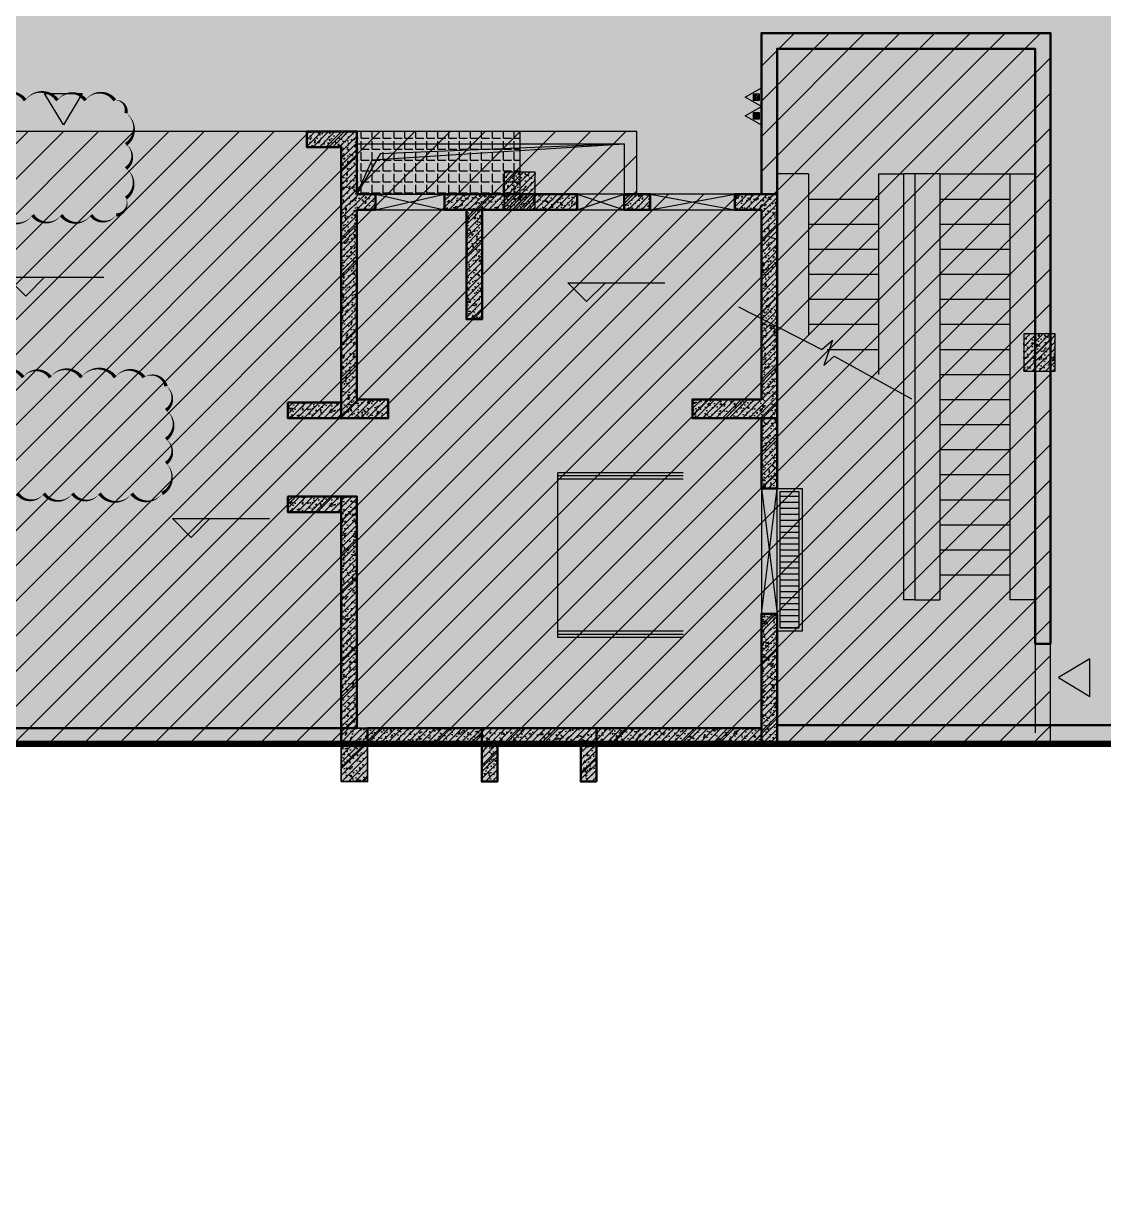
# Model space of a CAD drawing. Extents: x -1338203 to 1886333, y -530034 to 1031844.
# Drawn here: x 701085 to 718328, y 74247 to 93146 of the extents above; entities that cross this region are included whole.
import ezdxf

# ---------------------------------------------------------------- set-up
doc = ezdxf.new("R2010")
doc.units = 0
doc.header["$LTSCALE"] = 1000
doc.header["$MEASUREMENT"] = 0
for name, color, linetype in [('A-001-车库楼板开洞B1$0$0A-O-HOLE', 52, 'Continuous'), ('A-14-平面B1$0$0A-A-SYMB', 13, 'Continuous'), ('A-14-平面B1$0$0A-A-SYMB-ELEV', 150, 'Continuous'), ('A-14-平面B1$0$0A-DETL-HATH', 8, 'Continuous'), ('A-14-平面B1$0$0A-E-STRS', 2, 'Continuous'), ('A-14-平面B1$0$0A-E-STRS-RAIL', 163, 'Continuous'), ('A-14-平面B1$0$0A-O-HOLE', 52, 'Continuous'), ('A-14-平面B1$0$0A-P-FLOR-P&D', 190, 'Continuous'), ('A-14-平面B1$0$0A-S-WALL', 255, 'Continuous'), ('A-14-平面B1$0$WALL', 254, 'Continuous'), ('S001地下一墙柱$0$S001地下一墙柱$0$0S-CC-LINE', 52, 'Continuous'), ('S001地下一墙柱$0$S001地下一墙柱$0$0S-CW-HATCH', 251, 'Continuous'), ('S001地下一墙柱$0$S001地下一墙柱$0$0S-CW-HATCH-UP', 251, 'Continuous'), ('S14柱墙B1_1$0$0S-CC-LINE', 52, 'Continuous'), ('S14柱墙B1_1$0$0S-CW-HATCH', 251, 'Continuous'), ('S14柱墙B1_1$0$0S-CW-HATCH-UP', 251, 'Continuous'), ('S14柱墙B1_1$0$0S-S-HOLE', 55, 'Continuous'), ('地面指向箭头', 7, 'Continuous'), ('负一层消火栓$0$0P-EQUIP-FH', 7, 'Continuous')]:
    doc.layers.add(name, color=color, linetype=linetype)
doc.layers.add('A-14-平面B1$0$AAD-A-MODIFY_20230109', color=201, linetype='Continuous', plot=False)
doc.layers.add('p-h-walkable', color=7, linetype='Continuous', lineweight=70, true_color=0xf0f0f0)
doc.layers.add('S001地下一墙柱$0$S001地下一墙柱$0$0S-CW-LINE', color=7, linetype='Continuous', lineweight=50)
doc.layers.add('S14柱墙B1_1$0$0S-CW-LINE', color=7, linetype='Continuous', lineweight=50)
pattern_1 = [(45, (126415.59, -296186.8), (-53.0330086, 53.0330086), []), (50, (126415.59, -296186.8), (215.178055, -18.82564), [22.5, -247.5]), (355, (126415.59, -296186.8), (-41.6254, 225.65764), [18, -198]), (100.4514, (126433.52, -296188.37), (173.552815, 206.83186), [19.12206, -210.342634]), (46.1842, (126415.6, -296126.8), (320.17231, -49.6557), [33.75, -371.25]), (96.6356, (126442.27, -296130.94), (280.39881, 292.23536), [28.68309, -315.5139]), (351.1842, (126415.6, -296126.8), (280.39858, 292.23558), [27, -297]), (21, (126445.59, -296141.8), (179.072116, -120.785667), [22.5, -247.5]), (326, (126445.59, -296141.8), (72.9946, 217.545014), [18, -198]), (71.4514, (126460.51, -296151.87), (252.06679, 96.75915), [19.12206, -210.342634]), (37.5, (126415.59, -296186.8), (3.647957, 99.868156), [0, -195.6, 0, -201, 0, -198.75]), (7.5, (126415.59, -296186.8), (78.920861, 118.323514), [0, -114.6, 0, -191.1, 0, -75.75]), (327.5, (126348.69, -296186.8), (160.146731, -6.7664615), [0, -75, 0, -234, 0, -310.5]), (317.5, (126318.69, -296186.8), (174.95585, 30.031495), [0, -97.5, 0, -155.4, 0, -220.5])]
pattern_2 = [(45, (-1692902.3, -184090.26), (-53.0330086, 53.0330086), []), (50, (-1692902.3, -184090.26), (215.178055, -18.82564), [22.5, -247.5]), (355, (-1692902.3, -184090.26), (-41.6254, 225.65764), [18, -198]), (100.4514, (-1692884.37, -184091.83), (173.552815, 206.831863), [19.122057, -210.342634]), (46.1842, (-1692902.3, -184030.26), (320.172315, -49.655704), [33.75, -371.25]), (96.6356, (-1692875.62, -184034.4), (280.39881, 292.23536), [28.683086, -315.5139]), (351.1842, (-1692902.3, -184030.26), (280.398584, 292.23558), [27, -297]), (21, (-1692872.3, -184045.26), (179.072116, -120.785667), [22.5, -247.5]), (326, (-1692872.3, -184045.26), (72.9946, 217.545014), [18, -198]), (71.4514, (-1692857.38, -184055.32), (252.066789, 96.759149), [19.122057, -210.342634]), (37.5, (-1692902.3, -184090.26), (3.6479566, 99.8681561), [0, -195.6, 0, -201, 0, -198.75]), (7.5, (-1692902.3, -184090.26), (78.920861, 118.3235136), [0, -114.6, 0, -191.1, 0, -75.75]), (327.5, (-1692969.2, -184090.26), (160.1467309, -6.7664615), [0, -75, 0, -234, 0, -310.5]), (317.5, (-1692999.2, -184090.26), (174.955851, 30.031495), [0, -97.5, 0, -155.4, 0, -220.5])]
pattern_3 = [(45, (664116.61, 86935.59), (-53.03301, 53.03301), []), (50, (664116.6, 86935.59), (215.17805, -18.82564), [22.5, -247.5]), (355, (664116.6, 86935.59), (-41.6254, 225.6576), [18, -198]), (100.4514, (664134.54, 86934.02), (173.5528, 206.8319), [19.1221, -210.3426]), (46.1842, (664116.6, 86995.59), (320.1723, -49.6557), [33.75, -371.25]), (96.6356, (664143.3, 86991.45), (280.3988, 292.2354), [28.683, -315.514]), (351.1842, (664116.6, 86995.6), (280.3986, 292.2356), [27, -297]), (21, (664146.6, 86980.59), (179.0721, -120.7857), [22.5, -247.5]), (326, (664146.6, 86980.59), (72.9946, 217.545), [18, -198]), (71.4514, (664161.53, 86970.52), (252.0668, 96.75915), [19.1221, -210.3426]), (37.5, (664116.61, 86935.59), (3.64796, 99.86816), [0, -195.6, 0, -201, 0, -198.75]), (7.5, (664116.61, 86935.59), (78.92086, 118.32351), [0, -114.6, 0, -191.1, 0, -75.75]), (327.5, (664049.71, 86935.59), (160.14673, -6.76646), [0, -75, 0, -234, 0, -310.5]), (317.5, (664019.7, 86935.59), (174.95585, 30.0315), [0, -97.5, 0, -155.4, 0, -220.5])]

# ---------------------------------------------------------------- blocks, each defined once
blk = doc.blocks.new('负一层消火栓$0$$TwtSys$00000546')
h = blk.add_hatch()
h.set_pattern_fill('ANSI31', color=256, scale=200, style=0)
h.set_pattern_definition([(45, (-38543.802, -6670.83), (-17.67767, 17.67767), [])])
h.paths.add_polyline_path([(-65, 174), (65, 174), (65, 44), (-65, 44)])
for points in [[(0, 344), (-198, 0), (198, 0)], [(-65, 174), (65, 174), (65, 44), (-65, 44)]]:
    blk.add_lwpolyline(points, close=True)
blk = doc.blocks.new('负一层消火栓')
at = {"layer": '负一层消火栓$0$0P-EQUIP-FH', "xscale": -0.7500000000000011, "yscale": 0.7500000000000011, "zscale": 0.75, "rotation": 90}
for p in [(-53498, -214918), (-53498, -215215)]:
    blk.add_blockref('负一层消火栓$0$$TwtSys$00000546', p, dxfattribs=at)
blk = doc.blocks.new('A-001-车库楼板开洞B1')
at = {"layer": 'A-001-车库楼板开洞B1$0$0A-O-HOLE'}
blk.add_lwpolyline([(-59959, -215663), (-55689, -215663), (-55689, -216463), (-59959, -216463)], close=True, dxfattribs=at)
blk.add_lwpolyline([(-59959, -216463), (-59717, -215920), (-55689, -215663)], dxfattribs=at)
blk = doc.blocks.new('A$C488321c4')
at = {"layer": '地面指向箭头'}
h = blk.add_hatch(color=251, dxfattribs=at)
h.dxf.hatch_style = 1
h.paths.add_polyline_path([(289373, -269731), (289073, -270231), (288773, -269731)])
h = blk.add_hatch(color=251, dxfattribs=at)
h.dxf.hatch_style = 1
h.paths.add_polyline_path([(305464, -278756), (304964, -279056), (305464, -279356)])
at = {"layer": '地面指向箭头', "color": 251, "flags": 128}
for points in [[(289373, -269731), (289073, -270231), (288773, -269731), (289373, -269731)], [(305464, -278756), (304964, -279056), (305464, -279356), (305464, -278756)]]:
    blk.add_lwpolyline(points, dxfattribs=at)
blk = doc.blocks.new('A$Cd3af7b6b')
at = {"layer": '地面指向箭头'}
h = blk.add_hatch(color=251, dxfattribs=at)
h.dxf.hatch_style = 1
h.paths.add_polyline_path([(289373, 150769), (289073, 150269), (288773, 150769)])
h = blk.add_hatch(color=251, dxfattribs=at)
h.dxf.hatch_style = 1
h.paths.add_polyline_path([(305464, 141744), (304964, 141444), (305464, 141144)])
at = {"layer": '地面指向箭头', "color": 251, "flags": 128}
for points in [[(289373, 150769), (289073, 150269), (288773, 150769), (289373, 150769)], [(305464, 141744), (304964, 141444), (305464, 141144), (305464, 141744)]]:
    blk.add_lwpolyline(points, dxfattribs=at)
blk = doc.blocks.new('A-14-平面B1')
at = {"layer": 'A-14-平面B1$0$0A-DETL-HATH'}
h = blk.add_hatch(dxfattribs=at)
h.set_pattern_fill('ANGLE', color=256, scale=50)
h.set_pattern_definition([(2e-15, (-696286.19, 613271.84), (0, 174.625), [127, -47.625]), (90, (-696286.19, 613271.84), (-174.625, 1e-14), [127, -47.625])])
h.paths.add_polyline_path([(44900, 4490), (42290, 4490), (42290, 3490), (44897, 3490)])
at = {"layer": 'A-14-平面B1$0$0A-P-FLOR-P&D'}
h = blk.add_hatch(dxfattribs=at)
h.set_pattern_fill('LINE', color=256, scale=100)
h.set_pattern_definition([(2e-15, (-696186.19, 498509.83), (0, 95.25), [])])
h.paths.add_polyline_path([(49050, -1260), (49350, -1260), (49350, -3439), (49050, -3439)])
at = {"layer": 'A-14-平面B1$0$0A-A-SYMB'}
blk.add_lwpolyline([(48385, 1690), (49717, 1009), (49885, 1156), (49747, 753), (49913, 901), (51145, 220)], dxfattribs=at)
blk.add_lwpolyline([(48385, 1690), (49717, 1009), (49885, 1156), (49747, 753), (49913, 901), (51145, 220)], dxfattribs=at)
at = {"layer": 'A-14-平面B1$0$0A-A-SYMB-ELEV'}
for p, q in [((37002, 1862), (36702, 2162)), ((36702, 2162), (38251, 2162)), ((37002, 1862), (37302, 2162)), ((45959, 1772), (45659, 2072)), ((45659, 2072), (47208, 2072)), ((45959, 1772), (46259, 2072)), ((39644, -1993), (39344, -1693)), ((39344, -1693), (40893, -1693)), ((39644, -1993), (39944, -1693))]:
    blk.add_line(p, q, dxfattribs=at)
at = {"layer": 'A-14-平面B1$0$0A-DETL-HATH', "flags": 128}
blk.add_lwpolyline([(44900, 4490), (42290, 4490), (42290, 3490), (44897, 3490)], close=True, dxfattribs=at)
at = {"layer": 'A-14-平面B1$0$0A-E-STRS'}
for p, q in [((49500, 3810), (49000, 3810)), ((51600, 3810), (51200, 3810)), ((51600, 3810), (52720, 3810)), ((49500, 3410), (50620, 3410)), ((51600, 3410), (52720, 3410)), ((49500, 3010), (50620, 3010)), ((51600, 3010), (52720, 3010)), ((49500, 2610), (50620, 2610)), ((51600, 2610), (52720, 2610)), ((49500, 2210), (50620, 2210)), ((51600, 2210), (52720, 2210)), ((49500, 1810), (50620, 1810)), ((51600, 1810), (52720, 1810)), ((49500, 1410), (50620, 1410)), ((51600, 1410), (52720, 1410)), ((49801, 1010), (50620, 1010)), ((51600, 1010), (52720, 1010)), ((51600, 610), (52720, 610)), ((51600, 210), (52720, 210)), ((51600, -190), (52720, -190)), ((51600, -590), (52720, -590)), ((45500, -3590), (45500, -960)), ((51600, -990), (52720, -990)), ((51600, -1390), (52720, -1390)), ((51600, -1790), (52720, -1790)), ((51600, -2190), (52720, -2190)), ((51600, -2590), (52720, -2590)), ((51200, -2990), (51600, -2990))]:
    blk.add_line(p, q, dxfattribs=at)
for points in [[(49500, 3810), (49500, 1229)], [(50620, 3810), (50620, 610)], [(50620, 3810), (51020, 3810), (51020, 389)], [(51600, 3810), (51600, -2990)], [(52720, 3810), (52720, -2990)], [(52720, 3810), (53120, 3810), (53120, -2990), (52720, -2990)]]:
    blk.add_lwpolyline(points, dxfattribs=at)
at = {"layer": 'A-14-平面B1$0$0A-E-STRS', "flags": 128}
for points in [[(47500, -960), (45500, -960)], [(47500, -3590), (45500, -3590)]]:
    blk.add_lwpolyline(points, dxfattribs=at)
at = {"layer": 'A-14-平面B1$0$0A-E-STRS-RAIL', "flags": 128}
for points in [[(47500, -1010), (45500, -1010)], [(47500, -1060), (45500, -1060)], [(47500, -3490), (45500, -3490)], [(47500, -3540), (45500, -3540)]]:
    blk.add_lwpolyline(points, dxfattribs=at)
at = {"layer": 'A-14-平面B1$0$0A-O-HOLE', "flags": 128}
blk.add_lwpolyline([(46560, 4290), (42664, 4130), (42290, 3490)], dxfattribs=at)
at = {"layer": 'A-14-平面B1$0$0A-P-FLOR-P&D', "flags": 128}
for points in [[(49000, -1210), (49400, -1210), (49400, -3489), (49000, -3489)], [(49050, -1260), (49350, -1260), (49350, -3439), (49050, -3439)]]:
    blk.add_lwpolyline(points, close=True, dxfattribs=at)
at = {"layer": 'A-14-平面B1$0$0A-S-WALL'}
blk.add_line((53120, 5810), (53120, -5110), dxfattribs=at)
at = {"layer": 'A-14-平面B1$0$AAD-A-MODIFY_20230109', "color": 6, "flags": 128}
for points in [[(35976, 4986, 0, 55, -0.520567), (36499, 4986, 0, 55, -0.520567), (36994, 4986, 0, 55, -0.520567), (37509, 4986, 0, 55, -0.520567), (37956, 4986, 0, 55, -0.520567), (38424, 4986, 0, 55, -0.520567), (38602, 4782, 0, 55, -0.520567), (38602, 4283, 0, 55, -0.520567), (38602, 3898, 0, 55, -0.520567), (38602, 3427, 0, 55, -0.520567), (38447, 3154, 0, 55, -0.520567), (38045, 3154, 0, 55, -0.520567), (37568, 3154, 0, 55, -0.520567), (37110, 3154, 0, 55, -0.520567), (36594, 3154, 0, 55, -0.520567), (36187, 3154, 0, 55, -0.520567), (35976, 3361, 0, 55, -0.520567), (35976, 3854, 0, 55, -0.520567), (35976, 4381, 0, 55, -0.520567), (35976, 4763, 0, 55, -0.520567)], [(36428, 563, 0, 55.6, -0.520567), (36960, 563, 0, 55.6, -0.520567), (37395, 563, 0, 55.6, -0.520567), (37892, 563, 0, 55.6, -0.520567), (38431, 563, 0, 55.6, -0.520567), (38890, 563, 0, 55.6, -0.520567), (39242, 422, 0, 55.6, -0.520567), (39242, 38, 0, 55.6, -0.520567), (39242, -424, 0, 55.6, -0.520567), (39242, -808, 0, 55.6, -0.520567), (39179, -1291, 0, 55.6, -0.520567), (38695, -1291, 0, 55.6, -0.520567), (38180, -1291, 0, 55.6, -0.520567), (37748, -1291, 0, 55.6, -0.520567), (37292, -1291, 0, 55.6, -0.520567), (36872, -1291, 0, 55.6, -0.520567), (36488, -1291, 0, 55.6, -0.520567), (36428, -964, 0, 55.6, -0.520567), (36428, -412, 0, 55.6, -0.520567), (36428, 22, 0, 55.6, -0.520567)]]:
    blk.add_lwpolyline(points, format="xyseb", close=True, dxfattribs=at)
at = {"layer": 'A-14-平面B1$0$WALL'}
for p, q in [((51020, 3810), (51020, -2990)), ((51200, 3810), (51020, 3810)), ((51200, 3810), (51200, -2990)), ((51200, -2990), (51020, -2990))]:
    blk.add_line(p, q, dxfattribs=at)

msp = doc.modelspace()

# ---------------------------------------------------------------- hatches: boundary and pattern name
at = {"ltscale": 0.002}
h = msp.add_hatch(dxfattribs=at)
h.set_pattern_fill('ANSI31', color=8, scale=250)
h.set_pattern_definition([(45, (321361.53, 273455.2), (-280.633, 280.633), [])])
h.paths.add_polyline_path([(712866.6, 90425.6), (710876.6, 90425.6), (710876.6, 91425.6), (706406.6, 91425.6), (706406.6, 91425.6), (698376.6, 91425.6), (698376.6, 94995.6), (695256.6, 94995.6), (695256.6, 91425.6), (687226.6, 91425.6), (687226.6, 90425.6), (684786.6, 90425.6), (684786.6, 91425.6), (682456.6, 91425.6), (682456.6, 90425.6), (678476.6, 90425.6), (678476.6, 91425.6), (676256.6, 91425.6), (676256.6, 90425.6), (673706.6, 90425.6), (673706.6, 91425.6), (665676.6, 91425.6), (665676.6, 94995.6), (662556.6, 94995.6), (662556.6, 91425.6), (654526.6, 91425.6), (654526.6, 90425.6), (653916.6, 90425.6), (649906.6, 90425.6), (647816.6, 90425.6), (647816.6, 81645.6), (650701.6, 81645.6), (650701.6, 81045.6), (650951.6, 81045.6), (650951.6, 81645.6), (652281.6, 81645.6), (652281.6, 81045.6), (652531.6, 81045.6), (652531.6, 81645.6), (654356.6, 81645.6), (654356.6, 81045.6), (654776.6, 81045.6), (654776.6, 81645.6), (673456.6, 81645.6), (673456.6, 81045.6), (673876.6, 81045.6), (673876.6, 81645.6), (675701.6, 81645.6), (675701.6, 81045.6), (675951.6, 81045.6), (675951.6, 81645.6), (677281.6, 81645.6), (677281.6, 81045.6), (677531.6, 81045.6), (677531.6, 81645.6), (683401.6, 81645.6), (683401.6, 81045.6), (683651.6, 81045.6), (683651.6, 81645.6), (684981.6, 81645.6), (684981.6, 81045.6), (685231.6, 81045.6), (685231.6, 81645.6), (687056.6, 81645.6), (687056.6, 81045.6), (687476.6, 81045.6), (687476.6, 81645.6), (706156.6, 81645.6), (706156.6, 81045.6), (706576.6, 81045.6), (706576.6, 81645.6), (708401.6, 81645.6), (708401.6, 81045.6), (708651.6, 81045.6), (708651.6, 81645.6), (709981.6, 81645.6), (709981.6, 81045.6), (710231.6, 81045.6), (710231.6, 81645.6), (717486.6, 81645.6), (717486.6, 83725.6), (717486.6, 85725.6), (717486.6, 92995.6), (712866.6, 92995.6)])
at = {"layer": 'p-h-walkable', "ltscale": 0.002}
h = msp.add_hatch(color=256, dxfattribs=at)
h.dxf.hatch_style = 1
h.paths.add_polyline_path([(633826.6, 244460.7), (640276.6, 244575.6), (640576.6, 234544.8), (645576.7, 234544.6), (645576.7, 209278.9), (732355.9, 209029), (732355.1, 235229.9), (738506.7, 235229.9), (738506.6, 268838.9), (732734.3, 268838.9), (732734.3, 272898.9), (711963.1, 272898.9), (711963.1, 278984.7), (717256.7, 278984.7), (717256.7, 284049), (733571.6, 284135.6), (733996.6, 290449.1), (739216.6, 290449.1), (739766.6, 284299.1), (754626.6, 284299.1), (755296.6, 290449.1), (760516.6, 290449.1), (760816.6, 283049.1), (760816.3, 275879.2), (775122.6, 275879.2), (776006.6, 274138.9), (776006.6, 259429.1), (778716.6, 259429.1), (778716.6, 238849.1), (783416.6, 238849.1), (783416.6, 237229.1), (782066.6, 237229.1), (782066.6, 234429.1), (779546.6, 234429.1), (779546.6, 237129.1), (773916.6, 237129.1), (773916.6, 243229.1), (764306.6, 243225.6), (764306.6, 236639.1), (760766.6, 236639.1), (760766.6, 234429.1), (758246.6, 234429.1), (758246.6, 238649.1), (762116.6, 238649.1), (762116.6, 243225.6), (748656.6, 243225.6), (748756.3, 207529.1), (800106.6, 207528.9), (800206.7, 201639.7), (812908.2, 202239.1), (812576.6, 180449.3), (744206, 180449.3), (744206, 173439), (728556.7, 173439), (728556.6, 122289.1), (746356.6, 122289.1), (750916.6, 132325.6), (842896.6, 132325.6), (843211.6, 121345.6), (839116.6, 121345.6), (839116.6, 93449.1), (864906.6, 93449.1), (864906.6, 79694), (875856.6, 74929.1), (875856.6, 65749.1), (834560.6, 65749.1), (839142.9, 28436.3), (869465.5, 32160.2), (871163.4, 18334), (873704.3, 18646.1), (877328.9, 5540.2), (761876.2, -8638.5), (761133.2, 2082.3), (764950.9, 5291.5), (763253.1, 19116.3), (799242.7, 23536.1), (793807.6, 65749.1), (750756.6, 65749.1), (751556.6, 81645.6), (636016.6, 81645.6), (636016.6, 96345.6), (629416.6, 96345.6), (629416.6, 118203.2), (622306.6, 118203.2), (622286.6, 139083.2), (644406.6, 137003.2), (644406.6, 129968.2), (656656.6, 129968.2), (656406.6, 138083.2), (712156.6, 138083.2), (711856.6, 184449.1), (581811.6, 184349.1), (581826.6, 197199.1), (585876.6, 197449.1), (585976.6, 209279), (629226.6, 209578.9), (628926.8, 236145.4), (633826.6, 236145.6)])
at = {"layer": 'S001地下一墙柱$0$S001地下一墙柱$0$0S-CW-HATCH', "ltscale": 0.002}
h = msp.add_hatch(color=256, dxfattribs=at)
h.dxf.hatch_style = 1
h.paths.add_polyline_path([(713116.6, 90425.6), (712866.6, 90425.6), (712866.6, 92995.3), (717486.6, 92995.3), (717486.6, 83245.4), (717236.6, 83245.4), (717236.6, 92745.6), (713116.6, 92745.6)])
at = {"layer": 'S001地下一墙柱$0$S001地下一墙柱$0$0S-CW-HATCH'}
h = msp.add_hatch(color=256, dxfattribs=at)
h.dxf.hatch_style = 1
h.paths.add_polyline_path([(709256.6, 90775.6), (708756.6, 90775.6), (708756.6, 90175.6), (709256.6, 90175.6)])
h = msp.add_hatch(color=256, dxfattribs=at)
h.dxf.hatch_style = 1
h.paths.add_polyline_path([(717556.6, 88195.6), (717056.6, 88195.6), (717056.6, 87595.6), (717556.6, 87595.6)])
at = {"layer": 'S001地下一墙柱$0$S001地下一墙柱$0$0S-CW-HATCH', "ltscale": 0.002}
h = msp.add_hatch(color=256, dxfattribs=at)
h.dxf.hatch_style = 1
h.paths.add_polyline_path([(713116.6, 81645.6), (751556.6, 81645.6), (751556.6, 74929.1), (751856.6, 74929.1), (751856.6, 81945.6), (713116.6, 81945.6)])
at = {"layer": 'S001地下一墙柱$0$S001地下一墙柱$0$0S-CW-HATCH-UP', "ltscale": 0.002}
h = msp.add_hatch(dxfattribs=at)
h.set_pattern_fill('钢筋混凝土', color=256, scale=30)
h.set_pattern_definition([(45, (-8e-05, 0.0003), (-53.0330086, 53.0330086), []), (50, (-8e-05, 0.0003), (215.178055, -18.82564), [22.5, -247.5]), (355, (-8e-05, 0.0003), (-41.6254, 225.65764), [18, -198]), (100.4514, (17.93, -1.57), (173.552815, 206.83186), [19.12206, -210.342634]), (46.1842, (-8e-05, 60), (320.17231, -49.6557), [33.75, -371.25]), (96.6356, (26.68, 55.86), (280.39881, 292.23536), [28.68309, -315.5139]), (351.1842, (-8e-05, 60), (280.39858, 292.23558), [27, -297]), (21, (30, 45), (179.072116, -120.785667), [22.5, -247.5]), (326, (30, 45), (72.9946, 217.545014), [18, -198]), (71.4514, (44.92, 34.93), (252.06679, 96.75915), [19.12206, -210.342634]), (37.5, (-8e-05, 0.0003), (3.647957, 99.868156), [0, -195.6, 0, -201, 0, -198.75]), (7.5, (-8e-05, 0.0003), (78.920861, 118.323514), [0, -114.6, 0, -191.1, 0, -75.75]), (327.5, (-66.9, 0.0003), (160.146731, -6.7664615), [0, -75, 0, -234, 0, -310.5]), (317.5, (-96.9, 0.0003), (174.95585, 30.031495), [0, -97.5, 0, -155.4, 0, -220.5])])
h.paths.add_polyline_path([(713116.6, 90425.6), (712866.6, 90425.6), (712866.6, 92995.3), (717486.6, 92995.3), (717486.6, 83245.4), (717236.6, 83245.4), (717236.6, 92745.6), (713116.6, 92745.6)])
at = {"layer": 'S001地下一墙柱$0$S001地下一墙柱$0$0S-CW-HATCH-UP'}
h = msp.add_hatch(dxfattribs=at)
h.set_pattern_fill('钢筋混凝土', color=256, scale=30)
h.set_pattern_definition([(45, (741567.325, 99727.31), (-53.03301, 53.03301), []), (50, (741567.33, 99727.31), (215.1781, -18.8256), [22.5, -247.5]), (355, (741567.33, 99727.31), (-41.6254, 225.6576), [18, -198]), (100.4514, (741585.26, 99725.74), (173.5528, 206.8319), [19.122, -210.3426]), (46.1842, (741567.33, 99787.31), (320.1723, -49.6557), [33.75, -371.25]), (96.6356, (741594, 99783.18), (280.3988, 292.2354), [28.683, -315.514]), (351.1842, (741567.33, 99787.3), (280.3986, 292.2356), [27, -297]), (21, (741597.33, 99772.31), (179.0721, -120.7857), [22.5, -247.5]), (326, (741597.33, 99772.31), (72.9946, 217.545), [18, -198]), (71.4514, (741612.25, 99762.25), (252.0668, 96.7591), [19.122, -210.3426]), (37.5, (741567.325, 99727.31), (3.64796, 99.86816), [0, -195.6, 0, -201, 0, -198.75]), (7.5, (741567.33, 99727.31), (78.92086, 118.3235), [0, -114.6, 0, -191.1, 0, -75.75]), (327.5, (741500.425, 99727.31), (160.14673, -6.76646), [0, -75, 0, -234, 0, -310.5]), (317.5, (741470.43, 99727.31), (174.95585, 30.0315), [0, -97.5, 0, -155.4, 0, -220.5])])
h.paths.add_polyline_path([(709256.6, 90775.6), (708756.6, 90775.6), (708756.6, 90175.6), (709256.6, 90175.6)])
h = msp.add_hatch(dxfattribs=at)
h.set_pattern_fill('钢筋混凝土', color=256, scale=30)
h.set_pattern_definition([(45, (749867.34, 97147.31), (-53.03301, 53.03301), []), (50, (749867.34, 97147.31), (215.1781, -18.8256), [22.5, -247.5]), (355, (749867.34, 97147.31), (-41.6254, 225.6576), [18, -198]), (100.4514, (749885.27, 97145.74), (173.5528, 206.8319), [19.122, -210.3426]), (46.1842, (749867.34, 97207.31), (320.1723, -49.6557), [33.75, -371.25]), (96.6356, (749894.02, 97203.18), (280.3988, 292.2354), [28.683, -315.514]), (351.1842, (749867.34, 97207.3), (280.3986, 292.2356), [27, -297]), (21, (749897.34, 97192.31), (179.0721, -120.7857), [22.5, -247.5]), (326, (749897.34, 97192.31), (72.9946, 217.545), [18, -198]), (71.4514, (749912.26, 97182.25), (252.0668, 96.7591), [19.122, -210.3426]), (37.5, (749867.34, 97147.31), (3.64796, 99.86816), [0, -195.6, 0, -201, 0, -198.75]), (7.5, (749867.34, 97147.31), (78.92086, 118.3235), [0, -114.6, 0, -191.1, 0, -75.75]), (327.5, (749800.44, 97147.31), (160.14673, -6.76646), [0, -75, 0, -234, 0, -310.5]), (317.5, (749770.44, 97147.31), (174.95585, 30.0315), [0, -97.5, 0, -155.4, 0, -220.5])])
h.paths.add_polyline_path([(717556.6, 88195.6), (717056.6, 88195.6), (717056.6, 87595.6), (717556.6, 87595.6)])
at = {"layer": 'S001地下一墙柱$0$S001地下一墙柱$0$0S-CW-HATCH-UP', "ltscale": 0.002}
h = msp.add_hatch(dxfattribs=at)
h.set_pattern_fill('钢筋混凝土', color=256, scale=30)
h.set_pattern_definition([(45, (-8e-05, 0.0003), (-53.0330086, 53.0330086), []), (50, (-8e-05, 0.0003), (215.178055, -18.82564), [22.5, -247.5]), (355, (-8e-05, 0.0003), (-41.6254, 225.65764), [18, -198]), (100.4514, (17.93, -1.57), (173.552815, 206.83186), [19.12206, -210.342634]), (46.1842, (-8e-05, 60), (320.17231, -49.6557), [33.75, -371.25]), (96.6356, (26.68, 55.86), (280.39881, 292.23536), [28.68309, -315.5139]), (351.1842, (-8e-05, 60), (280.39858, 292.23558), [27, -297]), (21, (30, 45), (179.072116, -120.785667), [22.5, -247.5]), (326, (30, 45), (72.9946, 217.545014), [18, -198]), (71.4514, (44.92, 34.93), (252.06679, 96.75915), [19.12206, -210.342634]), (37.5, (-8e-05, 0.0003), (3.6479566, 99.868156), [0, -195.6, 0, -201, 0, -198.75]), (7.5, (-8e-05, 0.0003), (78.920861, 118.323514), [0, -114.6, 0, -191.1, 0, -75.75]), (327.5, (-66.9, 0.0003), (160.146731, -6.7664615), [0, -75, 0, -234, 0, -310.5]), (317.5, (-96.9, 0.0003), (174.95585, 30.031495), [0, -97.5, 0, -155.4, 0, -220.5])])
h.paths.add_polyline_path([(713116.6, 81645.6), (751556.6, 81645.6), (751556.6, 74929.1), (751856.6, 74929.1), (751856.6, 81945.6), (713116.6, 81945.6)])
at = {"layer": 'S14柱墙B1_1$0$0S-CW-HATCH'}
h = msp.add_hatch(color=256, dxfattribs=at)
h.dxf.hatch_style = 1
h.paths.add_polyline_path([(706706.1, 90175.6), (706406.6, 90175.6), (706406.6, 87145.6), (706906.6, 87145.6), (706906.6, 86845.6), (706156.6, 86845.6), (706156.6, 90335.6), (706156.6, 91175.6), (705606.6, 91175.6), (705606.6, 91425.6), (706406.6, 91425.6), (706406.6, 90425.6), (706706.1, 90425.6)])
h = msp.add_hatch(color=256, dxfattribs=at)
h.dxf.hatch_style = 1
h.paths.add_polyline_path([(707807.1, 90175.6), (709926.6, 90175.6), (709926.6, 90425.6), (707807.1, 90425.6)])
h = msp.add_hatch(color=256, dxfattribs=at)
h.dxf.hatch_style = 1
h.paths.add_polyline_path([(710676.6, 90175.6), (711091.8, 90175.6), (711091.8, 90425.6), (710676.6, 90425.6)])
h = msp.add_hatch(color=256, dxfattribs=at)
h.dxf.hatch_style = 1
h.paths.add_polyline_path([(713116.6, 90425.6), (713116.6, 86845.6), (711766.6, 86845.6), (711766.6, 87145.6), (712866.6, 87145.6), (712866.6, 90175.6), (712441.8, 90175.6), (712441.8, 90425.6)])
h = msp.add_hatch(color=256, dxfattribs=at)
h.dxf.hatch_style = 1
h.paths.add_polyline_path([(708156.6, 90175.6), (708406.6, 90175.6), (708406.6, 88425.6), (708156.6, 88425.6)])
h = msp.add_hatch(color=256, dxfattribs=at)
h.dxf.hatch_style = 1
h.paths.add_polyline_path([(705306.6, 87095.6), (706156.6, 87095.6), (706156.6, 86845.6), (705306.6, 86845.6)])
h = msp.add_hatch(color=256, dxfattribs=at)
h.dxf.hatch_style = 1
h.paths.add_polyline_path([(713116.6, 86845.6), (712866.6, 86845.6), (712866.6, 85725.6), (713116.6, 85725.6)])
h = msp.add_hatch(color=256, dxfattribs=at)
h.dxf.hatch_style = 1
h.paths.add_polyline_path([(705306.6, 85595.6), (706156.6, 85595.6), (706156.6, 85345.6), (705306.6, 85345.6)])
h = msp.add_hatch(color=256, dxfattribs=at)
h.dxf.hatch_style = 1
h.paths.add_polyline_path([(706406.6, 81895.6), (706406.6, 85595.6), (706156.6, 85595.6), (706156.6, 81895.6)])
h = msp.add_hatch(color=256, dxfattribs=at)
h.dxf.hatch_style = 1
h.paths.add_polyline_path([(712866.6, 81645.6), (712866.6, 83725.6), (713116.6, 83725.6), (713116.6, 81645.6)])
h = msp.add_hatch(color=256, dxfattribs=at)
h.dxf.hatch_style = 1
h.paths.add_polyline_path([(700656.6, 81895.6), (706156.6, 81895.6), (706156.6, 81645.6), (700656.6, 81645.6)])
h = msp.add_hatch(color=256, dxfattribs=at)
h.dxf.hatch_style = 1
h.paths.add_polyline_path([(706156.6, 81895.6), (706576.6, 81895.6), (706576.6, 81045.6), (706156.6, 81045.6)])
h = msp.add_hatch(color=256, dxfattribs=at)
h.dxf.hatch_style = 1
h.paths.add_polyline_path([(706576.6, 81895.6), (708401.6, 81895.6), (708401.6, 81645.6), (706576.6, 81645.6)])
h = msp.add_hatch(color=256, dxfattribs=at)
h.dxf.hatch_style = 1
h.paths.add_polyline_path([(710231.6, 81045.6), (709981.6, 81045.6), (709981.6, 81645.6), (709316.6, 81645.6), (708651.6, 81645.6), (708651.6, 81045.6), (708401.6, 81045.6), (708401.6, 81895.6), (709316.6, 81895.6), (710231.6, 81895.6)])
h = msp.add_hatch(color=256, dxfattribs=at)
h.dxf.hatch_style = 1
h.paths.add_polyline_path([(710231.6, 81895.6), (712866.6, 81895.6), (712866.6, 81645.6), (710231.6, 81645.6)])
at = {"layer": 'S14柱墙B1_1$0$0S-CW-HATCH-UP'}
h = msp.add_hatch(dxfattribs=at)
h.set_pattern_fill('钢筋混凝土', color=256, scale=30)
h.set_pattern_definition([(45, (77281.45, -408586.135), (-53.0330086, 53.0330086), []), (50, (77281.45, -408586.13), (215.178055, -18.82564), [22.5, -247.5]), (355, (77281.45, -408586.13), (-41.6254, 225.65764), [18, -198]), (100.4514, (77299.38, -408587.7), (173.552815, 206.83186), [19.122057, -210.342634]), (46.1842, (77281.45, -408526.13), (320.172315, -49.6557), [33.75, -371.25]), (96.6356, (77308.13, -408530.27), (280.39881, 292.23536), [28.68309, -315.5139]), (351.1842, (77281.45, -408526.13), (280.39858, 292.23558), [27, -297]), (21, (77311.45, -408541.13), (179.072116, -120.785667), [22.5, -247.5]), (326, (77311.45, -408541.13), (72.9946, 217.545014), [18, -198]), (71.4514, (77326.37, -408551.2), (252.06679, 96.75915), [19.122057, -210.342634]), (37.5, (77281.45, -408586.135), (3.6479566, 99.868156), [0, -195.6, 0, -201, 0, -198.75]), (7.5, (77281.45, -408586.13), (78.920861, 118.323514), [0, -114.6, 0, -191.1, 0, -75.75]), (327.5, (77214.55, -408586.135), (160.146731, -6.7664615), [0, -75, 0, -234, 0, -310.5]), (317.5, (77184.55, -408586.13), (174.95585, 30.031495), [0, -97.5, 0, -155.4, 0, -220.5])])
h.paths.add_polyline_path([(706706.1, 90175.6), (706406.6, 90175.6), (706406.6, 87145.6), (706906.6, 87145.6), (706906.6, 86845.6), (706156.6, 86845.6), (706156.6, 90335.6), (706156.6, 91175.6), (705606.6, 91175.6), (705606.6, 91425.6), (706406.6, 91425.6), (706406.6, 90425.6), (706706.1, 90425.6)])
h = msp.add_hatch(dxfattribs=at)
h.set_pattern_fill('钢筋混凝土', color=256, scale=30)
h.set_pattern_definition(pattern_3)
h.paths.add_polyline_path([(707807.1, 90175.6), (709926.6, 90175.6), (709926.6, 90425.6), (707807.1, 90425.6)])
h = msp.add_hatch(dxfattribs=at)
h.set_pattern_fill('钢筋混凝土', color=256, scale=30)
h.set_pattern_definition(pattern_3)
h.paths.add_polyline_path([(710676.6, 90175.6), (711091.8, 90175.6), (711091.8, 90425.6), (710676.6, 90425.6)])
h = msp.add_hatch(dxfattribs=at)
h.set_pattern_fill('钢筋混凝土', color=256, scale=30)
h.set_pattern_definition(pattern_1)
h.paths.add_polyline_path([(713116.6, 90425.6), (713116.6, 86845.6), (711766.6, 86845.6), (711766.6, 87145.6), (712866.6, 87145.6), (712866.6, 90175.6), (712441.8, 90175.6), (712441.8, 90425.6)])
h = msp.add_hatch(dxfattribs=at)
h.set_pattern_fill('钢筋混凝土', color=256, scale=30)
h.set_pattern_definition([(45, (-1637132.3, -69328.24), (-53.0330086, 53.0330086), []), (50, (-1637132.3, -69328.24), (215.178055, -18.82564), [22.5, -247.5]), (355, (-1637132.3, -69328.24), (-41.6254, 225.65764), [18, -198]), (100.4514, (-1637114.37, -69329.8), (173.552815, 206.831863), [19.122057, -210.342634]), (46.1842, (-1637132.3, -69268.24), (320.172315, -49.655704), [33.75, -371.25]), (96.6356, (-1637105.62, -69272.38), (280.39881, 292.23536), [28.683086, -315.5139]), (351.1842, (-1637132.3, -69268.24), (280.398584, 292.23558), [27, -297]), (21, (-1637102.3, -69283.24), (179.072116, -120.785667), [22.5, -247.5]), (326, (-1637102.3, -69283.24), (72.9946, 217.545014), [18, -198]), (71.4514, (-1637087.38, -69293.3), (252.066789, 96.759149), [19.122057, -210.342634]), (37.5, (-1637132.3, -69328.24), (3.6479566, 99.8681561), [0, -195.6, 0, -201, 0, -198.75]), (7.5, (-1637132.3, -69328.24), (78.920861, 118.3235136), [0, -114.6, 0, -191.1, 0, -75.75]), (327.5, (-1637199.2, -69328.24), (160.1467309, -6.7664615), [0, -75, 0, -234, 0, -310.5]), (317.5, (-1637229.2, -69328.24), (174.955851, 30.031495), [0, -97.5, 0, -155.4, 0, -220.5])])
h.paths.add_polyline_path([(708156.6, 90175.6), (708406.6, 90175.6), (708406.6, 88425.6), (708156.6, 88425.6)])
h = msp.add_hatch(dxfattribs=at)
h.set_pattern_fill('钢筋混凝土', color=256, scale=30)
h.set_pattern_definition([(45, (-1640447.3, -178890.26), (-53.0330086, 53.0330086), []), (50, (-1640447.3, -178890.26), (215.178055, -18.82564), [22.5, -247.5]), (355, (-1640447.3, -178890.26), (-41.6254, 225.65764), [18, -198]), (100.4514, (-1640429.37, -178891.83), (173.552815, 206.831863), [19.122057, -210.342634]), (46.1842, (-1640447.3, -178830.26), (320.172315, -49.655704), [33.75, -371.25]), (96.6356, (-1640420.62, -178834.4), (280.39881, 292.23536), [28.683086, -315.5139]), (351.1842, (-1640447.3, -178830.26), (280.398584, 292.23558), [27, -297]), (21, (-1640417.3, -178845.26), (179.072116, -120.785667), [22.5, -247.5]), (326, (-1640417.3, -178845.26), (72.9946, 217.545014), [18, -198]), (71.4514, (-1640402.38, -178855.32), (252.066789, 96.759149), [19.122057, -210.342634]), (37.5, (-1640447.3, -178890.26), (3.6479566, 99.8681561), [0, -195.6, 0, -201, 0, -198.75]), (7.5, (-1640447.3, -178890.26), (78.920861, 118.3235136), [0, -114.6, 0, -191.1, 0, -75.75]), (327.5, (-1640514.2, -178890.26), (160.1467309, -6.7664615), [0, -75, 0, -234, 0, -310.5]), (317.5, (-1640544.2, -178890.26), (174.955851, 30.031495), [0, -97.5, 0, -155.4, 0, -220.5])])
h.paths.add_polyline_path([(705306.6, 87095.6), (706156.6, 87095.6), (706156.6, 86845.6), (705306.6, 86845.6)])
h = msp.add_hatch(dxfattribs=at)
h.set_pattern_fill('钢筋混凝土', color=256, scale=30)
h.set_pattern_definition([(45, (-1692902.3, -184090.26), (-53.0330086, 53.0330086), []), (50, (-1692902.3, -184090.26), (215.178055, -18.82564), [22.5, -247.5]), (355, (-1692902.3, -184090.26), (-41.6254, 225.65764), [18, -198]), (100.4514, (-1692884.37, -184091.83), (173.552815, 206.831863), [19.122057, -210.342634]), (46.1842, (-1692902.3, -184030.26), (320.172315, -49.655704), [33.75, -371.25]), (96.6356, (-1692875.62, -184034.4), (280.39881, 292.23536), [28.683086, -315.5139]), (351.1842, (-1692902.3, -184030.26), (280.398584, 292.23558), [27, -297]), (21, (-1692872.3, -184045.26), (179.072116, -120.785667), [22.5, -247.5]), (326, (-1692872.3, -184045.26), (72.9946, 217.545014), [18, -198]), (71.4514, (-1692857.38, -184055.32), (252.066789, 96.759149), [19.122057, -210.342634]), (37.5, (-1692902.3, -184090.26), (3.6479566, 99.8681561), [0, -195.6, 0, -201, 0, -198.75]), (7.5, (-1692902.3, -184090.26), (78.920861, 118.3235136), [0, -114.6, 0, -191.1, 0, -75.75]), (327.5, (-1692969.2, -184090.26), (160.1467309, -6.7664615), [0, -75, 0, -234, 0, -310.5]), (317.5, (-1692999.2, -184090.26), (174.955851, 30.031495), [0, -97.5, 0, -155.4, 0, -220.5])])
h.paths.add_polyline_path([(713116.6, 86845.6), (712866.6, 86845.6), (712866.6, 85725.6), (713116.6, 85725.6)])
h = msp.add_hatch(dxfattribs=at)
h.set_pattern_fill('钢筋混凝土', color=256, scale=30)
h.set_pattern_definition([(45, (-1640447.3, -180390.26), (-53.0330086, 53.0330086), []), (50, (-1640447.3, -180390.26), (215.178055, -18.82564), [22.5, -247.5]), (355, (-1640447.3, -180390.26), (-41.6254, 225.65764), [18, -198]), (100.4514, (-1640429.37, -180391.83), (173.552815, 206.831863), [19.122057, -210.342634]), (46.1842, (-1640447.3, -180330.26), (320.172315, -49.655704), [33.75, -371.25]), (96.6356, (-1640420.62, -180334.4), (280.39881, 292.23536), [28.683086, -315.5139]), (351.1842, (-1640447.3, -180330.26), (280.398584, 292.23558), [27, -297]), (21, (-1640417.3, -180345.26), (179.072116, -120.785667), [22.5, -247.5]), (326, (-1640417.3, -180345.26), (72.9946, 217.545014), [18, -198]), (71.4514, (-1640402.38, -180355.32), (252.066789, 96.759149), [19.122057, -210.342634]), (37.5, (-1640447.3, -180390.26), (3.6479566, 99.8681561), [0, -195.6, 0, -201, 0, -198.75]), (7.5, (-1640447.3, -180390.26), (78.920861, 118.3235136), [0, -114.6, 0, -191.1, 0, -75.75]), (327.5, (-1640514.2, -180390.26), (160.1467309, -6.7664615), [0, -75, 0, -234, 0, -310.5]), (317.5, (-1640544.2, -180390.26), (174.955851, 30.031495), [0, -97.5, 0, -155.4, 0, -220.5])])
h.paths.add_polyline_path([(705306.6, 85595.6), (706156.6, 85595.6), (706156.6, 85345.6), (705306.6, 85345.6)])
h = msp.add_hatch(dxfattribs=at)
h.set_pattern_fill('钢筋混凝土', color=256, scale=30)
h.set_pattern_definition([(45, (152405.59, -296186.8), (-53.033009, 53.033009), []), (50, (152405.59, -296186.8), (215.178055, -18.82564), [22.5, -247.5]), (355, (152405.59, -296186.8), (-41.6254, 225.65764), [18, -198]), (100.4514, (152423.52, -296188.37), (173.552815, 206.83186), [19.12206, -210.342634]), (46.1842, (152405.6, -296126.8), (320.17231, -49.6557), [33.75, -371.25]), (96.6356, (152432.27, -296130.94), (280.39881, 292.23536), [28.68309, -315.5139]), (351.1842, (152405.6, -296126.8), (280.39858, 292.23558), [27, -297]), (21, (152435.59, -296141.8), (179.072116, -120.785667), [22.5, -247.5]), (326, (152435.59, -296141.8), (72.9946, 217.54501), [18, -198]), (71.4514, (152450.51, -296151.87), (252.06679, 96.75915), [19.12206, -210.342634]), (37.5, (152405.59, -296186.8), (3.647957, 99.868156), [0, -195.6, 0, -201, 0, -198.75]), (7.5, (152405.59, -296186.8), (78.920861, 118.323514), [0, -114.6, 0, -191.1, 0, -75.75]), (327.5, (152338.69, -296186.8), (160.146731, -6.7664615), [0, -75, 0, -234, 0, -310.5]), (317.5, (152308.69, -296186.8), (174.95585, 30.031495), [0, -97.5, 0, -155.4, 0, -220.5])])
h.paths.add_polyline_path([(706406.6, 81895.6), (706406.6, 85595.6), (706156.6, 85595.6), (706156.6, 81895.6)])
h = msp.add_hatch(dxfattribs=at)
h.set_pattern_fill('钢筋混凝土', color=256, scale=30)
h.set_pattern_definition(pattern_1)
h.paths.add_polyline_path([(712866.6, 81645.6), (712866.6, 83725.6), (713116.6, 83725.6), (713116.6, 81645.6)])
h = msp.add_hatch(dxfattribs=at)
h.set_pattern_fill('钢筋混凝土', color=256, scale=30)
h.set_pattern_definition(pattern_2)
h.paths.add_polyline_path([(700656.6, 81895.6), (706156.6, 81895.6), (706156.6, 81645.6), (700656.6, 81645.6)])
h = msp.add_hatch(dxfattribs=at)
h.set_pattern_fill('钢筋混凝土', color=256, scale=30)
h.set_pattern_definition([(45, (664116.61, 86935.59), (-53.03301, 53.03301), []), (50, (664116.6, 86935.59), (215.17805, -18.82564), [22.5, -247.5]), (355, (664116.6, 86935.59), (-41.6254, 225.6576), [18, -198]), (100.4514, (664134.54, 86934.02), (173.5528, 206.8319), [19.1221, -210.3426]), (46.1842, (664116.6, 86995.59), (320.1723, -49.6557), [33.75, -371.25]), (96.6356, (664143.3, 86991.45), (280.3988, 292.2354), [28.683, -315.514]), (351.1842, (664116.6, 86995.6), (280.3986, 292.2356), [27, -297]), (21, (664146.6, 86980.59), (179.0721, -120.7857), [22.5, -247.5]), (326, (664146.6, 86980.59), (72.9946, 217.545), [18, -198]), (71.4514, (664161.53, 86970.52), (252.0668, 96.7591), [19.1221, -210.3426]), (37.5, (664116.61, 86935.59), (3.64796, 99.86816), [0, -195.6, 0, -201, 0, -198.75]), (7.5, (664116.61, 86935.59), (78.92086, 118.32351), [0, -114.6, 0, -191.1, 0, -75.75]), (327.5, (664049.71, 86935.59), (160.14673, -6.76646), [0, -75, 0, -234, 0, -310.5]), (317.5, (664019.7, 86935.59), (174.95585, 30.0315), [0, -97.5, 0, -155.4, 0, -220.5])])
h.paths.add_polyline_path([(706156.6, 81895.6), (706576.6, 81895.6), (706576.6, 81045.6), (706156.6, 81045.6)])
h = msp.add_hatch(dxfattribs=at)
h.set_pattern_fill('钢筋混凝土', color=256, scale=30)
h.set_pattern_definition(pattern_2)
h.paths.add_polyline_path([(706576.6, 81895.6), (708401.6, 81895.6), (708401.6, 81645.6), (706576.6, 81645.6)])
h = msp.add_hatch(dxfattribs=at)
h.set_pattern_fill('钢筋混凝土', color=256, scale=30)
h.set_pattern_definition(pattern_1)
h.paths.add_polyline_path([(710231.6, 81045.6), (709981.6, 81045.6), (709981.6, 81645.6), (709316.6, 81645.6), (708651.6, 81645.6), (708651.6, 81045.6), (708401.6, 81045.6), (708401.6, 81895.6), (709316.6, 81895.6), (710231.6, 81895.6)])
h = msp.add_hatch(dxfattribs=at)
h.set_pattern_fill('钢筋混凝土', color=256, scale=30)
h.set_pattern_definition(pattern_2)
h.paths.add_polyline_path([(710231.6, 81895.6), (712866.6, 81895.6), (712866.6, 81645.6), (710231.6, 81645.6)])

# ---------------------------------------------------------------- linework, layer by layer
at = {"color": 3, "flags": 128}
msp.add_lwpolyline([(687476.6, 81645.6), (706156.6, 81645.6), (706156.6, 81045.6), (706576.6, 81045.6), (706576.6, 81645.6), (708401.6, 81645.6), (708401.6, 81045.6), (708651.6, 81045.6), (708651.6, 81645.6), (709981.6, 81645.6), (709981.6, 81045.6), (710231.6, 81045.6), (710231.6, 81645.6), (717486.6, 81645.6), (717486.6, 83725.6), (717486.6, 83725.6), (717486.6, 85725.6), (717486.6, 85725.6), (717486.6, 92995.6), (712866.6, 92995.6), (712866.6, 90425.6), (710876.6, 90425.6), (710876.6, 91425.6), (706406.6, 91425.6), (706406.6, 91425.6), (698376.6, 91425.6)], dxfattribs=at)
at = {"layer": 'p-h-walkable', "ltscale": 0.002, "const_width": 100}
msp.add_lwpolyline([(877328.9, 5540.2), (761876.2, -8638.5), (761133.2, 2082.3), (764950.9, 5291.5), (763253.1, 19116.3), (799242.7, 23536.1), (793807.6, 65749.1), (750756.6, 65749.1), (751556.6, 81645.6), (636016.6, 81645.6), (636016.6, 96345.6), (629416.6, 96345.6), (629416.6, 118203.2), (622306.6, 118203.2), (622286.6, 139083.2), (644406.6, 137003.2), (644406.6, 129968.2), (656656.6, 129968.2), (656406.6, 138083.2), (712156.6, 138083.2), (711856.6, 184449.1)], dxfattribs=at)
at = {"layer": 'S001地下一墙柱$0$S001地下一墙柱$0$0S-CC-LINE'}
for points in [[(709256.6, 90775.6), (708756.6, 90775.6), (708756.6, 90175.6), (709256.6, 90175.6)], [(717556.6, 88195.6), (717056.6, 88195.6), (717056.6, 87595.6), (717556.6, 87595.6)]]:
    msp.add_lwpolyline(points, close=True, dxfattribs=at)
at = {"layer": 'S001地下一墙柱$0$S001地下一墙柱$0$0S-CW-LINE', "ltscale": 0.002}
for points in [[(713116.6, 90425.6), (712866.6, 90425.6), (712866.6, 92995.3), (717486.6, 92995.3), (717486.6, 83245.4), (717236.6, 83245.4), (717236.6, 92745.6), (713116.6, 92745.6)], [(713116.6, 81645.6), (751556.6, 81645.6), (751556.6, 74929.1), (751856.6, 74929.1), (751856.6, 81945.6), (713116.6, 81945.6)]]:
    msp.add_lwpolyline(points, close=True, dxfattribs=at)
at = {"layer": 'S14柱墙B1_1$0$0S-CC-LINE', "lineweight": 35}
msp.add_lwpolyline([(706156.6, 81895.6), (706576.6, 81895.6), (706576.6, 81045.6), (706156.6, 81045.6)], close=True, dxfattribs=at)
at = {"layer": 'S14柱墙B1_1$0$0S-CW-LINE'}
for points in [[(706706.1, 90175.6), (706406.6, 90175.6), (706406.6, 87145.6), (706906.6, 87145.6), (706906.6, 86845.6), (706156.6, 86845.6), (706156.6, 90335.6), (706156.6, 91175.6), (705606.6, 91175.6), (705606.6, 91425.6), (706406.6, 91425.6), (706406.6, 90425.6), (706706.1, 90425.6)], [(707807.1, 90175.6), (709926.6, 90175.6), (709926.6, 90425.6), (707807.1, 90425.6)], [(710676.6, 90175.6), (711091.8, 90175.6), (711091.8, 90425.6), (710676.6, 90425.6)], [(713116.6, 90425.6), (713116.6, 86845.6), (711766.6, 86845.6), (711766.6, 87145.6), (712866.6, 87145.6), (712866.6, 90175.6), (712441.8, 90175.6), (712441.8, 90425.6)], [(708156.6, 90175.6), (708406.6, 90175.6), (708406.6, 88425.6), (708156.6, 88425.6)], [(705306.6, 87095.6), (706156.6, 87095.6), (706156.6, 86845.6), (705306.6, 86845.6)], [(713116.6, 86845.6), (712866.6, 86845.6), (712866.6, 85725.6), (713116.6, 85725.6)], [(705306.6, 85595.6), (706156.6, 85595.6), (706156.6, 85345.6), (705306.6, 85345.6)], [(706406.6, 81895.6), (706406.6, 85595.6), (706156.6, 85595.6), (706156.6, 81895.6)], [(712866.6, 81645.6), (712866.6, 83725.6), (713116.6, 83725.6), (713116.6, 81645.6)], [(700656.6, 81895.6), (706156.6, 81895.6), (706156.6, 81645.6), (700656.6, 81645.6)], [(706576.6, 81895.6), (708401.6, 81895.6), (708401.6, 81645.6), (706576.6, 81645.6)], [(710231.6, 81045.6), (709981.6, 81045.6), (709981.6, 81645.6), (709316.6, 81645.6), (708651.6, 81645.6), (708651.6, 81045.6), (708401.6, 81045.6), (708401.6, 81895.6), (709316.6, 81895.6), (710231.6, 81895.6)], [(710231.6, 81895.6), (712866.6, 81895.6), (712866.6, 81645.6), (710231.6, 81645.6)]]:
    msp.add_lwpolyline(points, close=True, dxfattribs=at)
at = {"layer": 'S14柱墙B1_1$0$0S-S-HOLE'}
for points in [[(706706.1, 90175.6), (707807.1, 90175.6), (707807.1, 90425.5), (706706.1, 90425.5)], [(709926.6, 90175.6), (710676.6, 90175.6), (710676.6, 90425.6), (709926.6, 90425.6)], [(713116.6, 85725.6), (712866.6, 85725.6), (712866.6, 83725.6), (713116.6, 83725.6)]]:
    msp.add_lwpolyline(points, close=True, dxfattribs=at)
at = {"layer": 'S14柱墙B1_1$0$0S-S-HOLE', "flags": 128}
for points in [[(706706.1, 90175.6), (707807.1, 90425.5)], [(706706.1, 90425.5), (707807.1, 90175.6)], [(709926.6, 90175.6), (710676.6, 90425.6)], [(709926.6, 90425.6), (710676.6, 90175.6)], [(712866.6, 85725.6), (713116.6, 83725.6)], [(712866.6, 83725.6), (713116.6, 85725.6)]]:
    msp.add_lwpolyline(points, dxfattribs=at)
at = {"layer": 'S14柱墙B1_1$0$0S-S-HOLE', "elevation": -425}
msp.add_lwpolyline([(711091.8, 90175.6), (712441.8, 90175.5), (712441.8, 90425.5), (711091.8, 90425.6)], close=True, dxfattribs=at)
at = {"layer": 'S14柱墙B1_1$0$0S-S-HOLE', "elevation": -425, "flags": 128}
for points in [[(711091.8, 90425.6), (712441.8, 90175.5)], [(711091.8, 90175.6), (712441.8, 90425.5)]]:
    msp.add_lwpolyline(points, dxfattribs=at)

# ---------------------------------------------------------------- block references
at = {"ltscale": 0.002}
for name, p in [('负一层消火栓', (766365.4, 306889.1)), ('A-001-车库楼板开洞B1', (766365.4, 306889.1)), ('A$C488321c4', (412646.2, 361761.3)), ('A$Cd3af7b6b', (412646.2, -58738.7)), ('A-14-平面B1', (664116.6, 86935.6))]:
    msp.add_blockref(name, p, dxfattribs=at)

doc.saveas('drawing.dxf')
